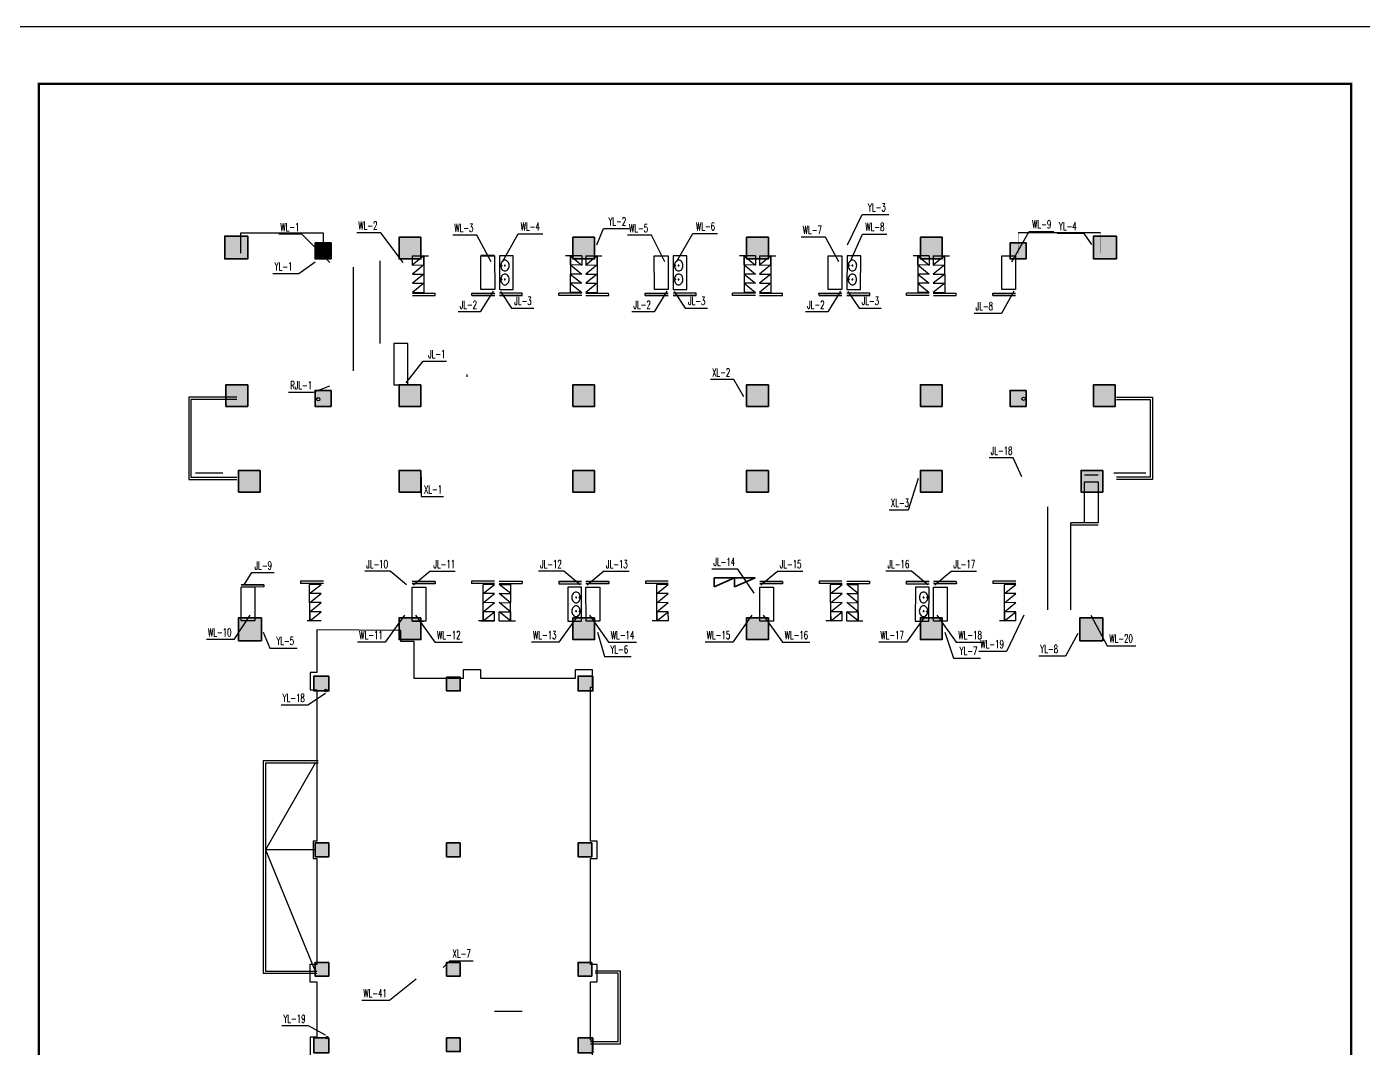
# Model space of a CAD drawing. Extents: x -46552 to 500351, y 55470 to 139570.
# Drawn here: x 116972 to 175431, y 94880 to 139570 of the extents above; entities that cross this region are included whole.
import ezdxf

# ---------------------------------------------------------------- set-up
doc = ezdxf.new("R2010")
doc.units = 0
doc.header["$LTSCALE"] = 1000
doc.header["$MEASUREMENT"] = 0
for name, color, linetype in [('DIM_污水', 3, 'Continuous'), ('DIM_消防', 3, 'Continuous'), ('DIM_热给水', 3, 'Continuous'), ('DIM_给水', 3, 'Continuous'), ('DIM_雨水', 3, 'Continuous'), ('GROUND', 2, 'Continuous'), ('LVTRY', 6, 'Continuous'), ('PUB_TITLE', 7, 'Continuous'), ('WALL', 2, 'Continuous')]:
    doc.layers.add(name, color=color, linetype=linetype)
doc.layers.add('砼柱', color=2, linetype='Continuous', lineweight=35)
doc.styles.add('_TEL_DIM', font='simhei.ttf', dxfattribs={"width": 0.8, "height": 3.5})
doc.styles.add('_TWT_SERIAL', font='COMPLEX', dxfattribs={"width": 0.8, "height": 3.5, "bigfont": 'HZTXT'})

# ---------------------------------------------------------------- blocks, each defined once
blk = doc.blocks.new('fgtr')
for points in [[(499270, -316435), (498270, -316435), (498270, -317435), (499270, -317435)], [(502920, -316735), (502220, -316735), (502220, -317435), (502920, -317435)]]:
    blk.add_hatch(color=256).paths.add_polyline_path(points)
h = blk.add_hatch(color=256)
h.paths.add_polyline_path([(522045, -316485), (521095, -316485), (521095, -317435), (522045, -317435)])
h.paths.add_polyline_path([(514445, -316485), (513495, -316485), (513495, -317435), (514445, -317435)])
h.paths.add_polyline_path([(506845, -316485), (505895, -316485), (505895, -317435), (506845, -317435)])
h = blk.add_hatch(color=256)
h.paths.add_polyline_path([(537270, -316435), (536270, -316435), (536270, -317435), (537270, -317435)])
h.paths.add_polyline_path([(533320, -316735), (532620, -316735), (532620, -317435), (533320, -317435)])
h.paths.add_polyline_path([(529645, -316485), (528695, -316485), (528695, -317435), (529645, -317435)])
h = blk.add_hatch(color=256)
h.paths.add_polyline_path([(537270, -370335), (536270, -370335), (536270, -371335), (537270, -371335)])
h.paths.add_polyline_path([(537220, -363885), (536270, -363885), (536270, -364835), (537220, -364835)])
h.paths.add_polyline_path([(536670, -360135), (535720, -360135), (535720, -361085), (536670, -361085)])
h.paths.add_polyline_path([(536670, -353635), (535670, -353635), (535670, -354635), (536670, -354635)])
h.paths.add_polyline_path([(533320, -370335), (532620, -370335), (532620, -371035), (533320, -371035)])
h.paths.add_polyline_path([(533320, -363885), (532620, -363885), (532620, -364585), (533320, -364585)])
h.paths.add_polyline_path([(537220, -322935), (536270, -322935), (536270, -323885), (537220, -323885)])
h.paths.add_polyline_path([(536670, -326685), (535720, -326685), (535720, -327635), (536670, -327635)])
h.paths.add_polyline_path([(536670, -333135), (535670, -333135), (535670, -334135), (536670, -334135)])
h.paths.add_polyline_path([(533320, -323185), (532620, -323185), (532620, -323885), (533320, -323885)])
h.paths.add_polyline_path([(508570, -351510), (507970, -351510), (507970, -352110), (508570, -352110)])
h.paths.add_polyline_path([(508570, -348210), (507970, -348210), (507970, -348810), (508570, -348810)])
h.paths.add_polyline_path([(508570, -342985), (507970, -342985), (507970, -343585), (508570, -343585)])
h.paths.add_polyline_path([(508570, -335735), (507970, -335735), (507970, -336335), (508570, -336335)])
h.paths.add_polyline_path([(514370, -351510), (513720, -351510), (513720, -352160), (514370, -352160)])
h.paths.add_polyline_path([(502820, -351510), (502170, -351510), (502170, -352160), (502820, -352160)])
h.paths.add_polyline_path([(514320, -348210), (513720, -348210), (513720, -348810), (514320, -348810)])
h.paths.add_polyline_path([(502820, -348210), (502220, -348210), (502220, -348810), (502820, -348810)])
h.paths.add_polyline_path([(502820, -342985), (502220, -342985), (502220, -343585), (502820, -343585)])
h.paths.add_polyline_path([(514320, -342985), (513720, -342985), (513720, -343585), (514320, -343585)])
h.paths.add_polyline_path([(514370, -335685), (513720, -335685), (513720, -336335), (514370, -336335)])
h.paths.add_polyline_path([(502820, -335685), (502170, -335685), (502170, -336335), (502820, -336335)])
h.paths.add_polyline_path([(502920, -370335), (502220, -370335), (502220, -371035), (502920, -371035)])
h.paths.add_polyline_path([(502920, -363885), (502220, -363885), (502220, -364585), (502920, -364585)])
h.paths.add_polyline_path([(499270, -370335), (498270, -370335), (498270, -371335), (499270, -371335)])
h.paths.add_polyline_path([(499245, -363885), (498245, -363885), (498245, -364885), (499245, -364885)])
h.paths.add_polyline_path([(499595, -360135), (498645, -360135), (498645, -361085), (499595, -361085)])
h.paths.add_polyline_path([(499870, -353635), (498870, -353635), (498870, -354635), (499870, -354635)])
h.paths.add_polyline_path([(506845, -370335), (505895, -370335), (505895, -371285), (506845, -371285)])
h.paths.add_polyline_path([(506845, -363885), (505895, -363885), (505895, -364835), (506845, -364835)])
h.paths.add_polyline_path([(506845, -360135), (505895, -360135), (505895, -361085), (506845, -361085)])
h.paths.add_polyline_path([(506845, -353685), (505895, -353685), (505895, -354635), (506845, -354635)])
h.paths.add_polyline_path([(529645, -370335), (528695, -370335), (528695, -371285), (529645, -371285)])
h.paths.add_polyline_path([(529645, -363885), (528695, -363885), (528695, -364835), (529645, -364835)])
h.paths.add_polyline_path([(529645, -360135), (528695, -360135), (528695, -361085), (529645, -361085)])
h.paths.add_polyline_path([(529645, -353685), (528695, -353685), (528695, -354635), (529645, -354635)])
h.paths.add_polyline_path([(522045, -370335), (521095, -370335), (521095, -371285), (522045, -371285)])
h.paths.add_polyline_path([(522045, -363885), (521095, -363885), (521095, -364835), (522045, -364835)])
h.paths.add_polyline_path([(522045, -360135), (521095, -360135), (521095, -361085), (522045, -361085)])
h.paths.add_polyline_path([(522045, -353685), (521095, -353685), (521095, -354635), (522045, -354635)])
h.paths.add_polyline_path([(514445, -370335), (513495, -370335), (513495, -371285), (514445, -371285)])
h.paths.add_polyline_path([(514445, -363885), (513495, -363885), (513495, -364835), (514445, -364835)])
h.paths.add_polyline_path([(514445, -360135), (513495, -360135), (513495, -361085), (514445, -361085)])
h.paths.add_polyline_path([(514445, -353685), (513495, -353685), (513495, -354635), (514445, -354635)])
h.paths.add_polyline_path([(529645, -322935), (528695, -322935), (528695, -323885), (529645, -323885)])
h.paths.add_polyline_path([(529645, -326685), (528695, -326685), (528695, -327635), (529645, -327635)])
h.paths.add_polyline_path([(529645, -333135), (528695, -333135), (528695, -334085), (529645, -334085)])
h.paths.add_polyline_path([(522045, -322935), (521095, -322935), (521095, -323885), (522045, -323885)])
h.paths.add_polyline_path([(522045, -326685), (521095, -326685), (521095, -327635), (522045, -327635)])
h.paths.add_polyline_path([(522045, -333135), (521095, -333135), (521095, -334085), (522045, -334085)])
h.paths.add_polyline_path([(514445, -322935), (513495, -322935), (513495, -323885), (514445, -323885)])
h.paths.add_polyline_path([(514445, -326685), (513495, -326685), (513495, -327635), (514445, -327635)])
h.paths.add_polyline_path([(514445, -333135), (513495, -333135), (513495, -334085), (514445, -334085)])
h.paths.add_polyline_path([(506845, -322935), (505895, -322935), (505895, -323885), (506845, -323885)])
h.paths.add_polyline_path([(506845, -326685), (505895, -326685), (505895, -327635), (506845, -327635)])
h.paths.add_polyline_path([(506845, -333135), (505895, -333135), (505895, -334085), (506845, -334085)])
h.paths.add_polyline_path([(502920, -323185), (502220, -323185), (502220, -323885), (502920, -323885)])
h.paths.add_polyline_path([(499270, -322935), (498320, -322935), (498320, -323885), (499270, -323885)])
h.paths.add_polyline_path([(499820, -326685), (498870, -326685), (498870, -327635), (499820, -327635)])
h.paths.add_polyline_path([(499870, -333135), (498870, -333135), (498870, -334135), (499870, -334135)])
at = {"layer": '砼柱'}
for points in [[(499270, -316435), (498270, -316435), (498270, -317435), (499270, -317435)], [(502920, -316735), (502220, -316735), (502220, -317435), (502920, -317435)], [(506845, -316485), (505895, -316485), (505895, -317435), (506845, -317435)], [(514445, -316485), (513495, -316485), (513495, -317435), (514445, -317435)], [(522045, -316485), (521095, -316485), (521095, -317435), (522045, -317435)], [(529645, -316485), (528695, -316485), (528695, -317435), (529645, -317435)], [(533320, -316735), (532620, -316735), (532620, -317435), (533320, -317435)], [(537270, -316435), (536270, -316435), (536270, -317435), (537270, -317435)], [(499270, -322935), (498320, -322935), (498320, -323885), (499270, -323885)], [(502920, -323185), (502220, -323185), (502220, -323885), (502920, -323885)], [(506845, -322935), (505895, -322935), (505895, -323885), (506845, -323885)], [(514445, -322935), (513495, -322935), (513495, -323885), (514445, -323885)], [(522045, -322935), (521095, -322935), (521095, -323885), (522045, -323885)], [(529645, -322935), (528695, -322935), (528695, -323885), (529645, -323885)], [(533320, -323185), (532620, -323185), (532620, -323885), (533320, -323885)], [(537220, -322935), (536270, -322935), (536270, -323885), (537220, -323885)], [(499820, -326685), (498870, -326685), (498870, -327635), (499820, -327635)], [(506845, -326685), (505895, -326685), (505895, -327635), (506845, -327635)], [(514445, -326685), (513495, -326685), (513495, -327635), (514445, -327635)], [(522045, -326685), (521095, -326685), (521095, -327635), (522045, -327635)], [(529645, -326685), (528695, -326685), (528695, -327635), (529645, -327635)], [(536670, -326685), (535720, -326685), (535720, -327635), (536670, -327635)], [(499870, -333135), (498870, -333135), (498870, -334135), (499870, -334135)], [(506845, -333135), (505895, -333135), (505895, -334085), (506845, -334085)], [(514445, -333135), (513495, -333135), (513495, -334085), (514445, -334085)], [(522045, -333135), (521095, -333135), (521095, -334085), (522045, -334085)], [(529645, -333135), (528695, -333135), (528695, -334085), (529645, -334085)], [(536670, -333135), (535670, -333135), (535670, -334135), (536670, -334135)], [(502820, -335685), (502170, -335685), (502170, -336335), (502820, -336335)], [(508570, -335735), (507970, -335735), (507970, -336335), (508570, -336335)], [(514370, -335685), (513720, -335685), (513720, -336335), (514370, -336335)], [(502820, -342985), (502220, -342985), (502220, -343585), (502820, -343585)], [(508570, -342985), (507970, -342985), (507970, -343585), (508570, -343585)], [(514320, -342985), (513720, -342985), (513720, -343585), (514320, -343585)], [(502820, -348210), (502220, -348210), (502220, -348810), (502820, -348810)], [(508570, -348210), (507970, -348210), (507970, -348810), (508570, -348810)], [(514320, -348210), (513720, -348210), (513720, -348810), (514320, -348810)], [(502820, -351510), (502170, -351510), (502170, -352160), (502820, -352160)], [(508570, -351510), (507970, -351510), (507970, -352110), (508570, -352110)], [(514370, -351510), (513720, -351510), (513720, -352160), (514370, -352160)], [(499870, -353635), (498870, -353635), (498870, -354635), (499870, -354635)], [(536670, -353635), (535670, -353635), (535670, -354635), (536670, -354635)], [(506845, -353685), (505895, -353685), (505895, -354635), (506845, -354635)], [(514445, -353685), (513495, -353685), (513495, -354635), (514445, -354635)], [(522045, -353685), (521095, -353685), (521095, -354635), (522045, -354635)], [(529645, -353685), (528695, -353685), (528695, -354635), (529645, -354635)], [(499595, -360135), (498645, -360135), (498645, -361085), (499595, -361085)], [(506845, -360135), (505895, -360135), (505895, -361085), (506845, -361085)], [(514445, -360135), (513495, -360135), (513495, -361085), (514445, -361085)], [(522045, -360135), (521095, -360135), (521095, -361085), (522045, -361085)], [(529645, -360135), (528695, -360135), (528695, -361085), (529645, -361085)], [(536670, -360135), (535720, -360135), (535720, -361085), (536670, -361085)], [(499245, -363885), (498245, -363885), (498245, -364885), (499245, -364885)], [(502920, -363885), (502220, -363885), (502220, -364585), (502920, -364585)], [(506845, -363885), (505895, -363885), (505895, -364835), (506845, -364835)], [(514445, -363885), (513495, -363885), (513495, -364835), (514445, -364835)], [(522045, -363885), (521095, -363885), (521095, -364835), (522045, -364835)], [(529645, -363885), (528695, -363885), (528695, -364835), (529645, -364835)], [(533320, -363885), (532620, -363885), (532620, -364585), (533320, -364585)], [(537220, -363885), (536270, -363885), (536270, -364835), (537220, -364835)], [(499270, -370335), (498270, -370335), (498270, -371335), (499270, -371335)], [(502920, -370335), (502220, -370335), (502220, -371035), (502920, -371035)], [(506845, -370335), (505895, -370335), (505895, -371285), (506845, -371285)], [(514445, -370335), (513495, -370335), (513495, -371285), (514445, -371285)], [(522045, -370335), (521095, -370335), (521095, -371285), (522045, -371285)], [(529645, -370335), (528695, -370335), (528695, -371285), (529645, -371285)], [(533320, -370335), (532620, -370335), (532620, -371035), (533320, -371035)], [(537270, -370335), (536270, -370335), (536270, -371335), (537270, -371335)]]:
    blk.add_lwpolyline(points, close=True, dxfattribs=at)
blk = doc.blocks.new('$lvtry$00000194')
at = {"color": 0}
for p, q in [((-17, -27), (-17, -17)), ((17, -27), (17, -17))]:
    blk.add_line(p, q, dxfattribs=at)
blk.add_lwpolyline([(14, -39, -0.067374), (92, -53, -0.088152), (166, -93, -0.105269), (218, -155, -0.121685), (235, -224, -0.121685), (218, -292, -0.105269), (166, -355, -0.088152), (92, -394, -0.078966), (0, -409, -0.078966), (-92, -394, -0.088152), (-166, -355, -0.105269), (-218, -292, -0.121685), (-235, -224, -0.121685), (-218, -155, -0.105269), (-166, -93, -0.088152), (-92, -53, -0.059935), (-23, -40, -0.059935)], format="xyb", dxfattribs=at)
for centre, radius in [((0, -221), 20), ((0, -27), 16.7), ((0, -221), 15)]:
    blk.add_circle(centre, radius, dxfattribs=at)
for centre, radius, start, end in [((0, -17), 16.7, 0, 180), ((-40, -17), 10.1, 106.60956, 258.16482), ((-64, 250), 259, 274.70692, 282.37316), ((-75, -197), 173, 71.36005, 79.18732), ((-29, -63), 6.77, 155.34398, 308.32242), ((-171, 35), 166, 324.84107, 338.13372), ((-171, 35), 170, 324.84107, 331.35233), ((-29, -63), 3.37, 155.34398, 308.32242), ((100, -178), 170, 132.31406, 138.82532), ((100, -178), 166, 125.53268, 138.82532), ((-12, -42), 10.6, 201.89238, 261.77402), ((-381, -99), 372, 2.39824, 6.76269), ((0, -80), 9.9, 201.78369, 338.21631), ((64, 250), 259, 257.62684, 265.29308), ((381, -99), 372, 170.10083, 177.60176), ((75, -197), 173, 100.81268, 110.41907), ((40, -17), 10.1, 281.83518, 73.39044)]:
    blk.add_arc(centre, radius, start, end, dxfattribs=at)
for p in [(0, -27), (0, -221)]:
    blk.add_point(p, dxfattribs=at)

msp = doc.modelspace()

# ---------------------------------------------------------------- linework, layer by layer
for p, q in [((126336, 129660), (126336, 130560)), ((126336, 130560), (129936, 130560)), ((129936, 130560), (129936, 129885)), ((163936, 130560), (160336, 130560)), ((132423, 129335), (132423, 125710)), ((133836, 129545), (134341, 129546)), ((133836, 129545), (133837, 129145)), ((134336, 129546), (133837, 129145)), ((134337, 129147), (134336, 129546)), ((134336, 129546), (134340, 127947)), ((137436, 129559), (136836, 129559)), ((141250, 129545), (140746, 129546)), ((140750, 129546), (140746, 127947)), ((140749, 129147), (140750, 129546)), ((140750, 129546), (141249, 129145)), ((141250, 129545), (141249, 129145)), ((141421, 129545), (141926, 129546)), ((141421, 129545), (141422, 129145)), ((141921, 129546), (141422, 129145)), ((141922, 129147), (141921, 129546)), ((141921, 129546), (141925, 127947)), ((148850, 129545), (148346, 129546)), ((148350, 129546), (148346, 127947)), ((148349, 129147), (148350, 129546)), ((148350, 129546), (148849, 129145)), ((148850, 129545), (148849, 129145)), ((149021, 129545), (149526, 129546)), ((149021, 129545), (149022, 129145)), ((149521, 129546), (149022, 129145)), ((149522, 129147), (149521, 129546)), ((149521, 129546), (149525, 127947)), ((156450, 129545), (155946, 129546)), ((155950, 129546), (155946, 127947)), ((155949, 129147), (155950, 129546)), ((155950, 129546), (156449, 129145)), ((156450, 129545), (156449, 129145)), ((156621, 129546), (157126, 129547)), ((156621, 129546), (156622, 129146)), ((157121, 129547), (156622, 129146)), ((157122, 129148), (157121, 129547)), ((157121, 129547), (157125, 127948)), ((131248, 129047), (131254, 124522)), ((133837, 129145), (134337, 129147)), ((134337, 129147), (133838, 128746)), ((133838, 128746), (134338, 128747)), ((134338, 128747), (133839, 128346)), ((141248, 128746), (140748, 128747)), ((140748, 128747), (141247, 128346)), ((141249, 129145), (140749, 129147)), ((140749, 129147), (141248, 128746)), ((141422, 129145), (141922, 129147)), ((141922, 129147), (141423, 128746)), ((141423, 128746), (141923, 128747)), ((141923, 128747), (141424, 128346)), ((148848, 128746), (148348, 128747)), ((148348, 128747), (148847, 128346)), ((148849, 129145), (148349, 129147)), ((148349, 129147), (148848, 128746)), ((149022, 129145), (149522, 129147)), ((149522, 129147), (149023, 128746)), ((149023, 128746), (149523, 128747)), ((149523, 128747), (149024, 128346)), ((156448, 128746), (155948, 128747)), ((155948, 128747), (156447, 128346)), ((156449, 129145), (155949, 129147)), ((155949, 129147), (156448, 128746)), ((156622, 129146), (157122, 129148)), ((157122, 129148), (156623, 128747)), ((156623, 128747), (157123, 128748)), ((157123, 128748), (156624, 128347)), ((133838, 128346), (134339, 128347)), ((134339, 128347), (133840, 127946)), ((141248, 128346), (140747, 128347)), ((140747, 128347), (141246, 127946)), ((141424, 128346), (141924, 128347)), ((141924, 128347), (141425, 127946)), ((148848, 128346), (148347, 128347)), ((148347, 128347), (148846, 127946)), ((149024, 128346), (149524, 128347)), ((149524, 128347), (149025, 127946)), ((156448, 128346), (155947, 128347)), ((155947, 128347), (156446, 127946)), ((156624, 128347), (157124, 128348)), ((157124, 128348), (156625, 127947)), ((133839, 127946), (134340, 127947)), ((133840, 127909), (134840, 127912)), ((133840, 127809), (134840, 127812)), ((133840, 127809), (134840, 127812)), ((134840, 127812), (134840, 127912)), ((136440, 127916), (137440, 127918)), ((136440, 127816), (136440, 127916)), ((136440, 127816), (137440, 127818)), ((137440, 127818), (136440, 127816)), ((138646, 127916), (137646, 127918)), ((138646, 127816), (137646, 127818)), ((137646, 127818), (138646, 127816)), ((138646, 127816), (138646, 127916)), ((141246, 127909), (140246, 127912)), ((140246, 127812), (140246, 127912)), ((141246, 127809), (140246, 127812)), ((141246, 127809), (140246, 127812)), ((141247, 127946), (140746, 127947)), ((141425, 127946), (141925, 127947)), ((141425, 127909), (142425, 127912)), ((141426, 127809), (142426, 127812)), ((141426, 127809), (142426, 127812)), ((142426, 127812), (142425, 127912)), ((144025, 127916), (145025, 127918)), ((144026, 127816), (144025, 127916)), ((144026, 127816), (145026, 127818)), ((145026, 127818), (144026, 127816)), ((146246, 127916), (145246, 127918)), ((146246, 127816), (145246, 127818)), ((145246, 127818), (146246, 127816)), ((146246, 127816), (146246, 127916)), ((148846, 127909), (147846, 127912)), ((147846, 127812), (147846, 127912)), ((148846, 127809), (147846, 127812)), ((148846, 127809), (147846, 127812)), ((148847, 127946), (148346, 127947)), ((149025, 127946), (149525, 127947)), ((149025, 127909), (150025, 127912)), ((149026, 127809), (150026, 127812)), ((149026, 127809), (150026, 127812)), ((150026, 127812), (150025, 127912)), ((151625, 127916), (152625, 127918)), ((151626, 127816), (151625, 127916)), ((151626, 127816), (152626, 127818)), ((152626, 127818), (151626, 127816)), ((153846, 127916), (152846, 127918)), ((153846, 127816), (152846, 127818)), ((152846, 127818), (153846, 127816)), ((153846, 127816), (153846, 127916)), ((156446, 127909), (155446, 127912)), ((155446, 127812), (155446, 127912)), ((156446, 127809), (155446, 127812)), ((156446, 127809), (155446, 127812)), ((156447, 127946), (155946, 127947)), ((156625, 127947), (157125, 127948)), ((156625, 127910), (157625, 127913)), ((156626, 127810), (157626, 127813)), ((156626, 127810), (157626, 127813)), ((157626, 127813), (157625, 127913)), ((159225, 127917), (160225, 127919)), ((159226, 127817), (159225, 127917)), ((159226, 127817), (160226, 127819)), ((160226, 127819), (159226, 127817)), ((136236, 124259), (136236, 124359)), ((163236, 120160), (163836, 120160)), ((163236, 119960), (163836, 119960)), ((161636, 114060), (161636, 118560)), ((163836, 117860), (162636, 117860)), ((162636, 114060), (162636, 117860)), ((163836, 117760), (162636, 117760)), ((129946, 115313), (128946, 115310)), ((129946, 115313), (128946, 115310)), ((128946, 115310), (128946, 115210)), ((129946, 115213), (128946, 115210)), ((129847, 115176), (129346, 115174)), ((129350, 113575), (129346, 115174)), ((129347, 114775), (129846, 115176)), ((134831, 115305), (133831, 115302)), ((133831, 115302), (134831, 115305)), ((134832, 115205), (133832, 115202)), ((134831, 115305), (134832, 115205)), ((137431, 115311), (136431, 115309)), ((137431, 115311), (136431, 115309)), ((136431, 115309), (136432, 115209)), ((137432, 115211), (136432, 115209)), ((137432, 115174), (136932, 115173)), ((136936, 113574), (136932, 115173)), ((136933, 114773), (137432, 115174)), ((137639, 115174), (138140, 115173)), ((137640, 115311), (138640, 115309)), ((137640, 115311), (138640, 115309)), ((137640, 115211), (138640, 115209)), ((138139, 114773), (137640, 115174)), ((138136, 113574), (138140, 115173)), ((138640, 115309), (138640, 115209)), ((140240, 115305), (141240, 115302)), ((141240, 115302), (140240, 115305)), ((140240, 115305), (140240, 115205)), ((140240, 115205), (141240, 115202)), ((142431, 115305), (141431, 115302)), ((141431, 115302), (142431, 115305)), ((142432, 115205), (141432, 115202)), ((142431, 115305), (142432, 115205)), ((145031, 115311), (144031, 115309)), ((145031, 115311), (144031, 115309)), ((144031, 115309), (144032, 115209)), ((145032, 115211), (144032, 115209)), ((145032, 115174), (144532, 115173)), ((144536, 113574), (144532, 115173)), ((144533, 114773), (145032, 115174)), ((150031, 115305), (149031, 115302)), ((149031, 115302), (150031, 115305)), ((150032, 115205), (149032, 115202)), ((150031, 115305), (150032, 115205)), ((152631, 115311), (151631, 115309)), ((152631, 115311), (151631, 115309)), ((151631, 115309), (151632, 115209)), ((152632, 115211), (151632, 115209)), ((152632, 115174), (152132, 115173)), ((152136, 113574), (152132, 115173)), ((152133, 114773), (152632, 115174)), ((152839, 115174), (153340, 115173)), ((152840, 115311), (153840, 115309)), ((152840, 115311), (153840, 115309)), ((152840, 115211), (153840, 115209)), ((153339, 114773), (152840, 115174)), ((153336, 113574), (153340, 115173)), ((153840, 115309), (153840, 115209)), ((155440, 115305), (156440, 115302)), ((156440, 115302), (155440, 115305)), ((155440, 115305), (155440, 115205)), ((155440, 115205), (156440, 115202)), ((157631, 115305), (156631, 115302)), ((156631, 115302), (157631, 115305)), ((157632, 115205), (156632, 115202)), ((157631, 115305), (157632, 115205)), ((160231, 115311), (159231, 115309)), ((160231, 115311), (159231, 115309)), ((159231, 115309), (159232, 115209)), ((160232, 115211), (159232, 115209)), ((160232, 115174), (159732, 115173)), ((159736, 113574), (159732, 115173)), ((159733, 114773), (160232, 115174)), ((127346, 115161), (126346, 115158)), ((126346, 115158), (127346, 115161)), ((127346, 115061), (126346, 115058)), ((127346, 115161), (127346, 115061)), ((129848, 114776), (129347, 114775)), ((129348, 114375), (129847, 114776)), ((137433, 114775), (136933, 114773)), ((136934, 114374), (137433, 114775)), ((137638, 114775), (138139, 114773)), ((138138, 114374), (137639, 114775)), ((145033, 114775), (144533, 114773)), ((144534, 114374), (145033, 114775)), ((152633, 114775), (152133, 114773)), ((152134, 114374), (152633, 114775)), ((152838, 114775), (153339, 114773)), ((153338, 114374), (152839, 114775)), ((160233, 114775), (159733, 114773)), ((159734, 114374), (160233, 114775)), ((129848, 114376), (129348, 114375)), ((129349, 113975), (129848, 114376)), ((137434, 114375), (136934, 114374)), ((136935, 113974), (137434, 114375)), ((137638, 114375), (138138, 114374)), ((138137, 113974), (137638, 114375)), ((145034, 114375), (144534, 114374)), ((144535, 113974), (145034, 114375)), ((152634, 114375), (152134, 114374)), ((152135, 113974), (152634, 114375)), ((152838, 114375), (153338, 114374)), ((153337, 113974), (152838, 114375)), ((160234, 114375), (159734, 114374)), ((159735, 113974), (160234, 114375)), ((129850, 113576), (129346, 113575)), ((129849, 113976), (129349, 113975)), ((129349, 113975), (129350, 113575)), ((129350, 113575), (129849, 113976)), ((133836, 113560), (134336, 113560)), ((137436, 113560), (136836, 113560)), ((137436, 113575), (136931, 113574)), ((137435, 113975), (136935, 113974)), ((136935, 113974), (136936, 113574)), ((136936, 113574), (137435, 113975)), ((137436, 113575), (137435, 113975)), ((137636, 113575), (137637, 113975)), ((137636, 113575), (138141, 113574)), ((137637, 113975), (138137, 113974)), ((138136, 113574), (137637, 113975)), ((138137, 113974), (138136, 113574)), ((145036, 113575), (144531, 113574)), ((145035, 113975), (144535, 113974)), ((144535, 113974), (144536, 113574)), ((144536, 113574), (145035, 113975)), ((145036, 113575), (145035, 113975)), ((152636, 113575), (152131, 113574)), ((152635, 113975), (152135, 113974)), ((152135, 113974), (152136, 113574)), ((152136, 113574), (152635, 113975)), ((152636, 113575), (152635, 113975)), ((152836, 113575), (152837, 113975)), ((152836, 113575), (153341, 113574)), ((152837, 113975), (153337, 113974)), ((153336, 113574), (152837, 113975)), ((153337, 113974), (153336, 113574)), ((160236, 113575), (159731, 113574)), ((160235, 113975), (159735, 113974)), ((159735, 113974), (159736, 113574)), ((159736, 113574), (160235, 113975)), ((160236, 113575), (160235, 113975)), ((129586, 107360), (127416, 103560)), ((129586, 103560), (127416, 103560)), ((127416, 103560), (129586, 98260)), ((138636, 96490), (137436, 96490))]:
    msp.add_line(p, q)
at = {"const_width": 25}
for points in [[(126336, 129660), (126336, 130560), (129936, 130560), (129936, 129660)], [(163936, 129660), (163936, 130560), (160336, 130560), (160336, 129660)]]:
    msp.add_lwpolyline(points, dxfattribs=at)
at = {"color": 2}
for points in [[(126156, 123360), (124056, 123360), (124056, 119760), (126156, 119760)], [(164636, 123360), (166216, 123360), (166216, 119760), (164636, 119760)], [(126156, 123260), (124156, 123260), (124156, 119860), (126156, 119860)], [(164636, 123260), (166116, 123260), (166116, 119860), (164636, 119860)], [(129716, 107460), (127316, 107460), (127316, 98160), (129656, 98160)], [(129716, 107360), (127416, 107360), (127416, 98260), (129656, 98260)]]:
    msp.add_lwpolyline(points, dxfattribs=at)
msp.add_lwpolyline([(141716, 94480), (141716, 95240), (141636, 95240), (141636, 97780), (141916, 97780), (141916, 98540), (141636, 98540), (141636, 103180), (141916, 103180), (141916, 103940), (141636, 103940), (141636, 110680), (141716, 110680), (141716, 111440), (140956, 111440), (140956, 111060), (136828, 111060), (136828, 111440), (136068, 111440), (136068, 111060), (133916, 111060), (133916, 112680), (133636, 112680), (133336, 112680), (133336, 113160), (129656, 113180), (129656, 111320), (129376, 111320), (129376, 110560), (129656, 110560), (129656, 103940), (129506, 103940), (129506, 103180), (129656, 103180), (129656, 98540), (129356, 98540), (129356, 97780), (129656, 97780), (129656, 95360), (129376, 95360), (129376, 94600)])
at = {"color": 5}
for centre in [(129722, 123273), (160575, 123296)]:
    msp.add_circle(centre, 75, dxfattribs=at)
for centre in [(130051, 110534), (130110, 95349)]:
    msp.add_circle(centre, 55)
at = {"layer": 'DIM_污水'}
for p, q in [((129005, 130491), (127998, 130491)), ((130236, 129260), (129005, 130491)), ((132464, 130558), (131409, 130558)), ((133436, 129260), (132464, 130558)), ((136661, 130458), (135606, 130458)), ((137286, 129290), (136661, 130458)), ((137786, 129290), (138473, 130513)), ((138473, 130513), (139547, 130513)), ((144303, 130445), (143248, 130445)), ((144886, 129290), (144303, 130445)), ((145386, 129290), (146111, 130522)), ((146111, 130522), (147186, 130522)), ((151903, 130370), (150848, 130370)), ((152486, 129290), (151903, 130370)), ((152986, 129290), (153523, 130497)), ((153523, 130497), (154598, 130497)), ((160066, 129290), (160818, 130613)), ((160818, 130613), (161893, 130613)), ((126731, 113830), (126032, 112758)), ((133491, 113830), (132649, 112643)), ((133981, 113830), (134823, 112643)), ((141091, 113830), (140249, 112643)), ((141581, 113830), (142423, 112643)), ((148691, 113830), (147849, 112643)), ((149181, 113830), (150023, 112643)), ((156291, 113830), (155449, 112643)), ((156781, 113830), (157623, 112643)), ((160586, 113830), (159819, 112245)), ((163511, 113830), (164229, 112491)), ((126032, 112758), (124828, 112758)), ((132649, 112643), (131445, 112643)), ((134823, 112643), (136027, 112643)), ((140249, 112643), (139045, 112643)), ((142423, 112643), (143647, 112643)), ((147849, 112643), (146645, 112643)), ((150023, 112643), (151227, 112643)), ((155449, 112643), (154245, 112643)), ((157623, 112643), (158827, 112643)), ((159819, 112245), (158615, 112245)), ((164229, 112491), (165484, 112491)), ((134000, 97903), (132839, 96972)), ((132839, 96972), (131625, 96972))]:
    msp.add_line(p, q, dxfattribs=at)
at = {"layer": 'DIM_消防'}
for p, q in [((147894, 124134), (146877, 124134)), ((148340, 123380), (147894, 124134)), ((134228, 119869), (134228, 119014)), ((155961, 119805), (155528, 118420)), ((134228, 119014), (135197, 119014)), ((155528, 118420), (154693, 118420)), ((135183, 98408), (135484, 98709)), ((135484, 98709), (136501, 98709))]:
    msp.add_line(p, q, dxfattribs=at)
at = {"layer": 'DIM_热给水'}
for p, q in [((129496, 123568), (128427, 123568)), ((130213, 123839), (129496, 123568))]:
    msp.add_line(p, q, dxfattribs=at)
at = {"layer": 'DIM_给水'}
for p, q in [((137370, 127997), (136809, 127094)), ((137690, 127991), (138177, 127257)), ((144970, 127997), (144409, 127094)), ((145290, 127991), (145777, 127257)), ((152570, 127997), (152009, 127094)), ((152890, 127991), (153377, 127257)), ((160154, 128000), (159607, 127031)), ((136809, 127094), (135840, 127094)), ((138177, 127257), (139145, 127257)), ((144409, 127094), (143440, 127094)), ((145777, 127257), (146745, 127257)), ((152009, 127094), (151040, 127094)), ((153377, 127257), (154345, 127257)), ((159607, 127031), (158406, 127031)), ((133572, 123991), (134308, 124934)), ((134308, 124934), (135327, 124934)), ((160118, 120708), (159065, 120708)), ((160499, 119875), (160118, 120708)), ((148069, 115842), (146935, 115842)), ((148784, 114795), (148069, 115842)), ((126485, 115148), (126819, 115688)), ((126819, 115688), (127788, 115688)), ((132869, 115746), (131754, 115746)), ((133584, 115148), (132869, 115746)), ((133887, 115148), (134603, 115746)), ((134603, 115746), (135717, 115746)), ((140469, 115746), (139354, 115746)), ((141184, 115148), (140469, 115746)), ((141487, 115148), (142203, 115746)), ((142203, 115746), (143317, 115746)), ((149087, 115148), (149803, 115746)), ((149803, 115746), (150917, 115746)), ((155669, 115746), (154554, 115746)), ((156384, 115148), (155669, 115746)), ((156687, 115148), (157403, 115746)), ((157403, 115746), (158517, 115746))]:
    msp.add_line(p, q, dxfattribs=at)
at = {"layer": 'DIM_雨水'}
for p, q in [((152878, 130024), (153507, 131353)), ((153507, 131353), (154681, 131353)), ((141902, 130034), (142205, 130740)), ((142205, 130740), (143329, 130740)), ((163223, 130524), (162049, 130524)), ((163565, 130046), (163223, 130524)), ((129587, 129271), (128867, 128767)), ((128867, 128767), (127743, 128767)), ((127320, 113088), (127610, 112385)), ((141932, 113078), (142241, 112017)), ((157133, 113081), (157512, 111945)), ((162950, 113025), (162409, 112034)), ((127610, 112385), (128805, 112385)), ((142241, 112017), (143415, 112017)), ((157512, 111945), (158686, 111945)), ((162409, 112034), (161235, 112034)), ((130041, 110408), (129270, 109895)), ((129270, 109895), (128096, 109895)), ((129301, 95857), (128127, 95857)), ((130037, 95460), (129301, 95857))]:
    msp.add_line(p, q, dxfattribs=at)
at = {"layer": 'GROUND'}
for p, q in [((124356, 120060), (125556, 120060)), ((164516, 120060), (165916, 120060)), ((142936, 98260), (141836, 98260)), ((142936, 95060), (142936, 98260)), ((142536, 98160), (141836, 98160)), ((142836, 98160), (142536, 98160)), ((142836, 95160), (142836, 98160)), ((142836, 95160), (141636, 95160)), ((142936, 95060), (141636, 95060))]:
    msp.add_line(p, q, dxfattribs=at)
at = {"layer": 'LVTRY'}
for points in [[(137436, 129551), (137440, 128070), (136840, 128068), (136836, 129549)], [(137650, 129551), (137646, 128070), (138246, 128068), (138250, 129549)], [(145022, 129550), (145025, 128070), (144425, 128068), (144422, 129549)], [(145250, 129551), (145246, 128070), (145846, 128068), (145850, 129549)], [(152622, 129550), (152625, 128070), (152025, 128068), (152022, 129549)], [(152850, 129551), (152846, 128070), (153446, 128068), (153450, 129549)], [(160222, 129552), (160225, 128071), (159625, 128069), (159622, 129550)], [(133636, 123910), (133636, 125710), (133036, 125710), (133036, 123910)], [(163836, 119660), (163836, 117860), (163236, 117860), (163236, 119660)], [(126350, 113577), (126346, 115058), (126946, 115060), (126950, 113579)], [(133835, 113570), (133832, 115051), (134432, 115052), (134435, 113572)], [(141236, 113570), (141240, 115051), (140640, 115052), (140636, 113572)], [(141435, 113570), (141432, 115051), (142032, 115052), (142035, 113572)], [(149035, 113570), (149032, 115051), (149632, 115052), (149635, 113572)], [(156436, 113570), (156440, 115051), (155840, 115052), (155836, 113572)], [(156635, 113570), (156632, 115051), (157232, 115052), (157235, 113572)]]:
    msp.add_lwpolyline(points, close=True, dxfattribs=at)
at = {"layer": 'PUB_TITLE', "color": 4}
msp.add_lwpolyline([(116502, 55470), (175902, 55470), (175902, 139570), (116502, 139570)], close=True, dxfattribs=at)
at = {"layer": 'PUB_TITLE', "color": 4, "const_width": 100}
msp.add_lwpolyline([(117502, 56470), (174902, 56470), (174902, 137070), (117502, 137070)], close=True, dxfattribs=at)
at = {"layer": 'WALL'}
for p, q in [((134136, 129546), (134545, 129547)), ((140950, 129546), (140541, 129547)), ((141721, 129546), (142131, 129547)), ((148550, 129546), (148141, 129547)), ((149321, 129546), (149731, 129547)), ((156150, 129546), (155741, 129547)), ((156921, 129547), (157331, 129548)), ((129650, 113576), (129241, 113575)), ((137136, 113575), (136726, 113574)), ((137936, 113575), (138345, 113574)), ((144736, 113575), (144326, 113574)), ((152336, 113575), (151926, 113574)), ((153136, 113575), (153545, 113574)), ((159936, 113575), (159526, 113574))]:
    msp.add_line(p, q, dxfattribs=at)
at = {"layer": '砼柱'}
for p, q in [((147036, 115060), (147036, 115460)), ((147036, 115460), (148836, 115460)), ((147936, 115460), (147036, 115060)), ((147936, 115460), (147936, 115060)), ((148836, 115460), (147936, 115060))]:
    msp.add_line(p, q, dxfattribs=at)

# ---------------------------------------------------------------- block references
msp.add_blockref('fgtr', (-372634, 446846))
at = {"layer": 'LVTRY', "xscale": -1}
for p, rotation in [((137664, 129121), 89.85643118782745), ((145264, 129121), 89.85643118782745), ((152864, 129121), 89.85643118782745), ((137663, 128517), 89.85643118782745), ((145263, 128517), 89.85643118782745), ((152863, 128517), 89.85643118782745), ((141223, 114604), 269.8564311878275), ((156423, 114604), 269.8564311878275), ((141222, 114000), 269.8564311878275), ((156422, 114000), 269.8564311878275)]:
    msp.add_blockref('$lvtry$00000194', p, dxfattribs=dict(at, rotation=rotation))

# ---------------------------------------------------------------- texts
at = {"insert": (127937, 116086), "char_height": 3.5, "width": 18.48, "attachment_point": 7, "style": '_TEL_DIM'}
msp.add_mtext('17.98平米', dxfattribs=at)
at = {"layer": 'DIM_污水', "color": 7, "style": '_TWT_SERIAL', "width": 0.64}
for s, p in [('WL-1', (128068, 130631)), ('WL-2', (131479, 130698)), ('WL-3', (135676, 130598)), ('WL-4', (138581, 130653)), ('WL-6', (146241, 130662)), ('WL-8', (153653, 130637)), ('WL-9', (160948, 130753)), ('WL-5', (143318, 130585)), ('WL-7', (150918, 130510)), ('WL-10', (124898, 112898)), ('WL-11', (131515, 112783)), ('WL-12', (134922, 112783)), ('WL-13', (139115, 112783)), ('WL-14', (142521, 112783)), ('WL-15', (146715, 112783)), ('WL-16', (150122, 112783)), ('WL-17', (154315, 112783)), ('WL-18', (157722, 112783)), ('WL-20', (164326, 112631)), ('WL-19', (158685, 112385)), ('WL-41', (131695, 97112))]:
    msp.add_text(s, height=350, dxfattribs=at).set_placement(p)
at = {"layer": 'DIM_消防', "color": 7, "style": '_TWT_SERIAL', "width": 0.64}
for s, p in [('XL-2', (146947, 124274)), ('XL-1', (134348, 119154)), ('XL-3', (154763, 118560)), ('XL-7', (135599, 98849))]:
    msp.add_text(s, height=350, dxfattribs=at).set_placement(p)
at = {"layer": 'DIM_热给水', "color": 7, "style": '_TWT_SERIAL', "width": 0.64}
msp.add_text('RJL-1', height=350, dxfattribs=at).set_placement((128497, 123708))
at = {"layer": 'DIM_给水', "color": 7, "style": '_TWT_SERIAL', "width": 0.64}
for s, p in [('JL-2', (135910, 127234)), ('JL-3', (138297, 127397)), ('JL-2', (143510, 127234)), ('JL-3', (145897, 127397)), ('JL-2', (151110, 127234)), ('JL-3', (153497, 127397)), ('JL-8', (158476, 127171)), ('JL-1', (134532, 125074)), ('JL-18', (159135, 120848)), ('JL-9', (126939, 115828)), ('JL-10', (131824, 115886)), ('JL-11', (134762, 115886)), ('JL-12', (139424, 115886)), ('JL-13', (142308, 115886)), ('JL-14', (147005, 115982)), ('JL-15', (149908, 115886)), ('JL-16', (154624, 115886)), ('JL-17', (157508, 115886))]:
    msp.add_text(s, height=350, dxfattribs=at).set_placement(p)
at = {"layer": 'DIM_雨水', "color": 7, "style": '_TWT_SERIAL', "width": 0.64}
for s, p in [('YL-3', (153768, 131493)), ('YL-2', (142416, 130880)), ('YL-4', (162119, 130664)), ('YL-1', (127813, 128907)), ('YL-5', (127892, 112525)), ('YL-6', (142502, 112157)), ('YL-7', (157774, 112085)), ('YL-8', (161305, 112174)), ('YL-18', (128166, 110035)), ('YL-19', (128197, 95997))]:
    msp.add_text(s, height=350, dxfattribs=at).set_placement(p)

doc.saveas('drawing.dxf')
